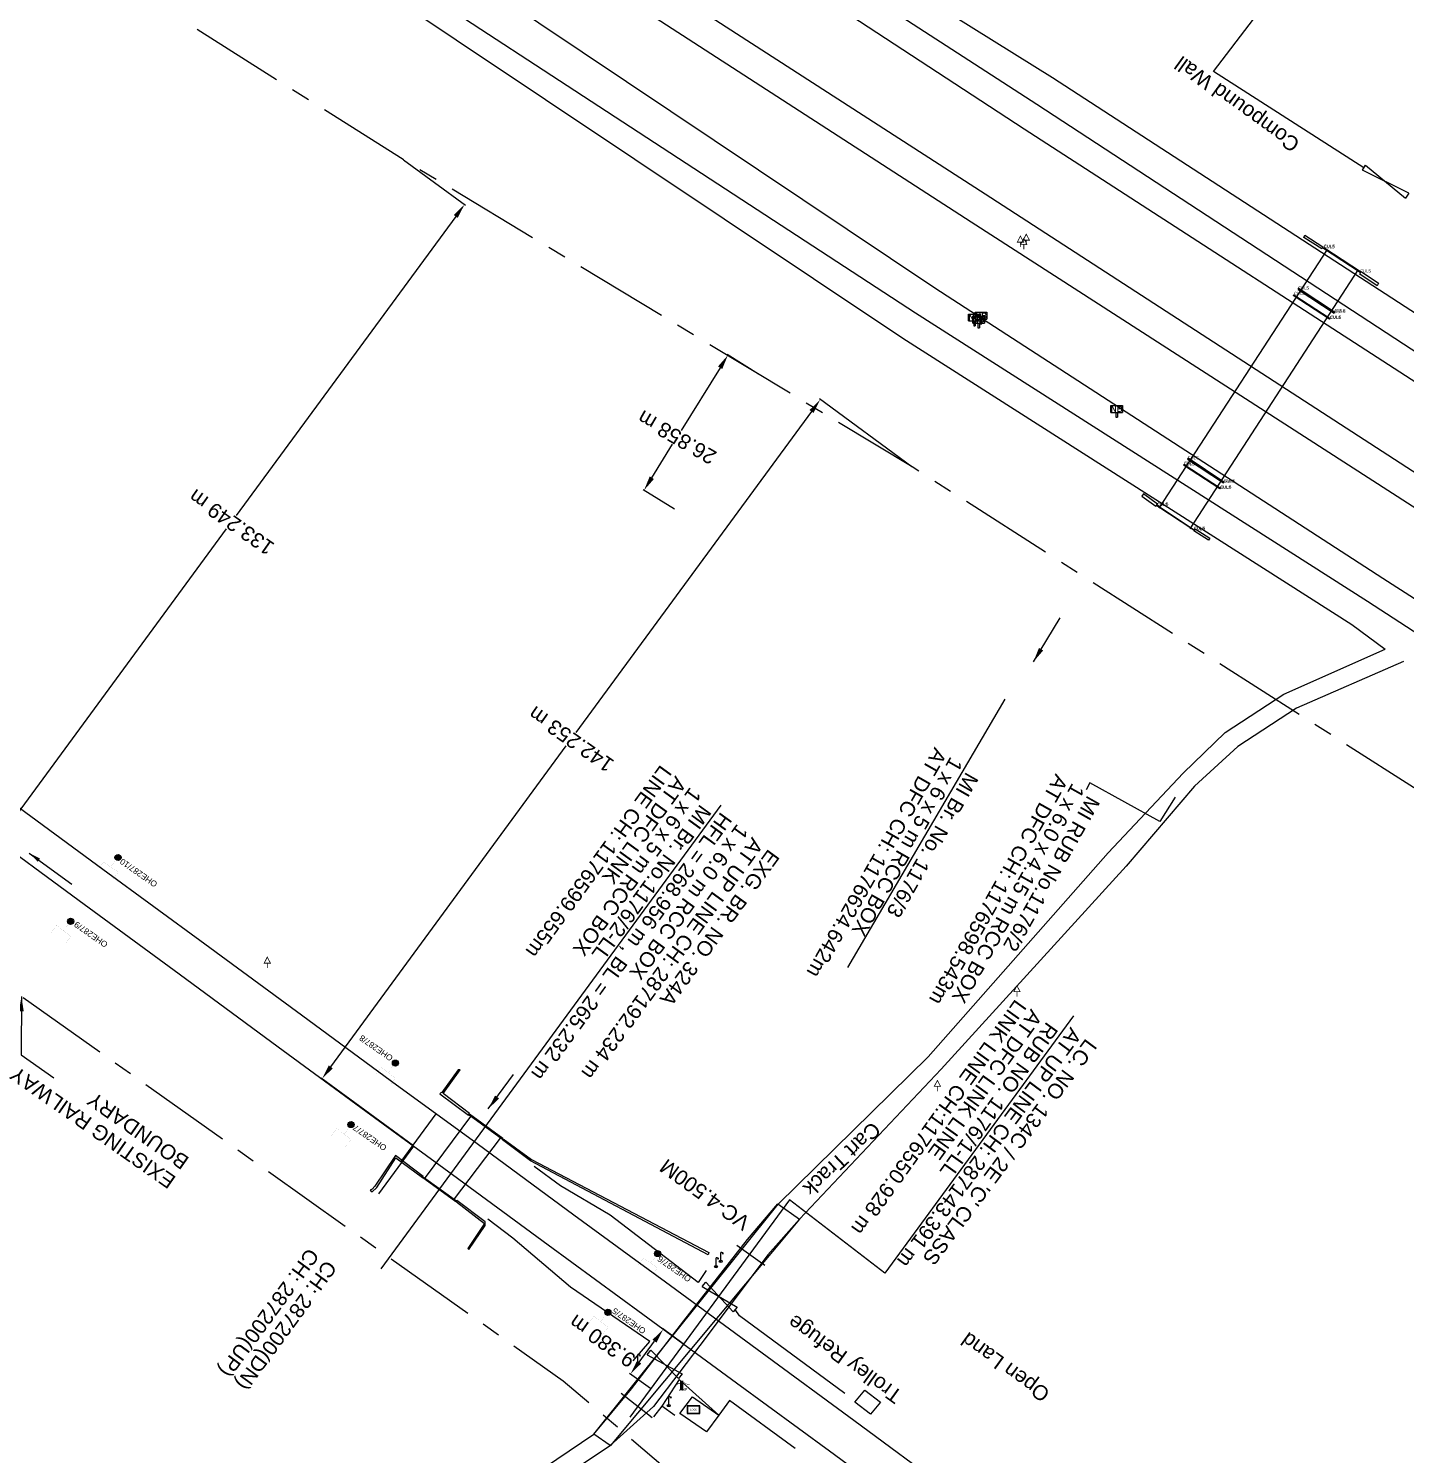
# Model space of a CAD drawing. Header units: metres. Extents: x 646303 to 662875, y 3366650 to 3378730.
# Drawn here: x 655024.1 to 655256.5, y 3372108.6 to 3372349.4 of the extents above; entities that cross this region are included whole.
import ezdxf
from ezdxf.enums import TextEntityAlignment as Align

# ---------------------------------------------------------------- set-up
doc = ezdxf.new("R2010")
doc.units = ezdxf.units.M
doc.header["$MEASUREMENT"] = 0
doc.header["$PDMODE"] = 3
doc.header["$PDSIZE"] = 0.5
doc.linetypes.add('CENTER', pattern=[50.8, 31.75, -6.35, 6.35, -6.35])
for name, color, linetype in [('ARCH', 7, 'Continuous'), ('BRIDGE_PARAPET', 7, 'Continuous'), ('CART_TRACK', 34, 'Continuous'), ('COMPOUND_WALL', 251, 'Continuous'), ('CULVERT_PARAPET', 7, 'Continuous'), ('DFCC Boundary', 6, 'CENTER'), ('Gate', 251, 'Continuous'), ('GOVT_BUILDING', 251, 'Continuous'), ('GRILL', 251, 'Continuous'), ('LAMP_POST', 7, 'Continuous'), ('LINK LINE', 190, 'Continuous'), ('LOCK', 251, 'Continuous'), ('NAME_BOARD', 251, 'Continuous'), ('PAVERS', 7, 'Continuous'), ('RETAINING_WALL', 7, 'Continuous'), ('SFL_SOFFIT_LVL', 251, 'Continuous'), ('Side Details', 251, 'Continuous'), ('SIGN_BOARD', 251, 'Continuous'), ('SUB_ROAD_EDGE', 34, 'Continuous'), ('TOPO_GATE', 251, 'Continuous'), ('TOPO_HAND_PUMP', 8, 'Continuous'), ('TROLLEY_STAND', 7, 'Continuous')]:
    doc.layers.add(name, color=color, linetype=linetype)
for name, color, linetype, lineweight in [('BOUNDARY DIMENTION', 10, 'Continuous', 0), ('BRIDGE DETAILS PLAN', 7, 'Continuous', 0), ('CANAL BOTTOM', 5, 'Continuous', 0), ('Existing Chainage', 7, 'Continuous', 0), ('Existing IR Track', 143, 'Continuous', 0), ('Existing Railway Boundary', 7, 'CENTER', 0), ('flow direction', 7, 'Continuous', 0), ('LC DETAILS IN PLAN', 7, 'Continuous', 0), ('OHE MAST', 8, 'Continuous', 0), ('OHE MAST TEXT', 8, 'Continuous', 0)]:
    doc.layers.add(name, color=color, linetype=linetype, lineweight=lineweight)
doc.styles.add('CUT-FILL', font='cut-fill.shx', dxfattribs={"height": 2})
doc.styles.add('NB', font='swissbo.ttf', dxfattribs={"height": 1.5})
doc.styles.get("Standard").update_dxf_attribs({"font": 'arial.ttf'})
doc.styles.add('Style-Arial', font='arial.ttf')
doc.dimstyles.new('DIM', dxfattribs={"dimtxt": 2.5, "dimasz": 2.5, "dimexe": 0.18, "dimexo": 0.0625, "dimgap": 0.09, "dimtad": 0, "dimtih": 1, "dimtoh": 1, "dimdec": 3, "dimzin": 0, "dimdsep": 46, "dimtxsty": 'Standard', "dimcen": 0.09, "dimadec": 0, "dimazin": 0, "dimtfac": 1, "dimtdec": 3, "dimtofl": 0, "dimtmove": 0, "dimatfit": 3, "dimfxl": 1, "dimtolj": 1, "dimtzin": 0, "dimarcsym": 0})
doc.dimstyles.new('ISO-25', dxfattribs={"dimtxt": 2.5, "dimasz": 2.5, "dimexe": 1.25, "dimexo": 0.625, "dimtad": 1, "dimtxsty": 'Standard', "dimcen": 2.5, "dimadec": 0, "dimazin": 0, "dimtfac": 1, "dimtmove": 0, "dimatfit": 3, "dimfxl": 1, "dimarcsym": 0})

# ---------------------------------------------------------------- blocks, each defined once
blk = doc.blocks.new('GT')
at = {"layer": 'Gate'}
for p, q in [((-0.5, -0.5), (-0.5, 0.5)), ((-0.5, 0.5), (0.5, -0.5)), ((0.5, 0.5), (0.5, -0.5))]:
    blk.add_line(p, q, dxfattribs=at)
blk.add_lwpolyline([(0.5, 0.5), (-0.5, -0.5)], dxfattribs=at)
blk = doc.blocks.new('HP')
at = {"color": 8}
for points, const_width in [([(-0.75, 1.03), (-0.75, 1.29), (0, 1.29)], 0.108), ([(0, 0.17), (0, 1.76)], 0.541), ([(-0.04, 1.67), (1.03, 1.06), (1.42, 1.03)], 0.0676)]:
    blk.add_lwpolyline(points, dxfattribs=dict(at, const_width=const_width))
at = {"color": 8, "const_width": 0.0676}
blk.add_lwpolyline([(0, 0.17), (-0.41, 0.17), (-0.41, 0), (0.41, 0), (0.41, 0.17)], close=True, dxfattribs=at)
blk = doc.blocks.new('LOCK')
for p, q in [((-0.98, 0.67, 213), (-0.98, -0.6, 213)), ((1.14, 0.67, 213), (-0.98, 0.67, 213)), ((-0.93, 0.62, 213), (-0.93, -0.55, 213)), ((1.09, 0.62, 213), (-0.93, 0.62, 213)), ((1.09, -0.55, 213), (1.09, 0.62, 213)), ((1.14, -0.6, 213), (1.14, 0.67, 213)), ((-0.98, -0.6, 213), (1.14, -0.6, 213)), ((-0.93, -0.55, 213), (1.09, -0.55, 213))]:
    blk.add_line(p, q)
at = {"style": 'CUT-FILL'}
blk.add_text('LOCK', height=0.3, dxfattribs=at).set_placement((-0.49, -0.1, 213))
blk = doc.blocks.new('LP')
for points in [[(0, 0), (0, 1.5)], [(0.25, 1.35), (0.44, 1.35)]]:
    blk.add_lwpolyline(points)
for centre, radius, start, end in [((0.07, 0.99), 0.519, 57.6425, 97.3165), ((0.34, 1.33), 0.094, 11.7012, 168.0476)]:
    blk.add_arc(centre, radius, start, end)
at = {"extrusion": (0, 0, -1)}
blk.add_ellipse((0, 0.01), major_axis=(0.308, 0), ratio=0.400495, dxfattribs=at)
blk.add_ellipse((0.35, 1.36), major_axis=(0.0017, 0.0438), ratio=0.461056, start_param=1.74022, end_param=4.575836)
blk = doc.blocks.new('NB')
for p, q in [((-0.98, 0.82), (-0.98, 1.98)), ((-0.98, 1.98), (0.98, 1.98)), ((-0.98, 0.82), (0.98, 0.82)), ((-0.13, 0.82), (-0.13, 0)), ((-0.13, 0), (0.13, 0)), ((0.13, 0.82), (0.13, 0)), ((0.98, 1.98), (0.98, 0.82))]:
    blk.add_line(p, q)
at = {"style": 'NB', "width": 1.025371}
blk.add_text('NB', height=0.988, dxfattribs=at).set_placement((0, 1.4), align=Align.MIDDLE)
blk = doc.blocks.new('TSB')
at = {"const_width": 0.132}
blk.add_lwpolyline([(-0.51, 0.84), (0.54, 0.84), (0, 1.85)], close=True, dxfattribs=at)
at = {"const_width": 0.142}
blk.add_lwpolyline([(0, 0.84), (0, 0)], dxfattribs=at)
blk = doc.blocks.new('OHE MAST')
h = blk.add_hatch(color=256)
edge = h.paths.add_edge_path()
edge.add_arc((0, 0), 0.514, 0, 360)
at = {"const_width": 0.01, "flags": 128}
for points in [[(1.5, 3.5), (1.5, 2), (-1.5, 2), (-1.5, 3.5)], [(0, 2), (0, 0)]]:
    blk.add_lwpolyline(points, dxfattribs=at)
blk.add_circle((0, 0), 0.514)
blk = doc.blocks.new('*D1461')
at = {"layer": 'BOUNDARY DIMENTION', "color": 0, "lineweight": -2, "transparency": 16777216}
for p, q in [((662244.85, 3367095.44), (662244.16, 3367095.87)), ((662242.98, 3367093.66), (662239.54, 3367088.19)), ((662233.82, 3367079.1), (662238.08, 3367085.88)), ((662233.03, 3367076.64), (662232.33, 3367077.07))]:
    blk.add_line(p, q, dxfattribs=at)
at = {"layer": 'BOUNDARY DIMENTION', "color": 0, "transparency": 16777216}
for points in [[(662242.62, 3367093.88), (662243.33, 3367093.44), (662244.31, 3367095.78)], [(662233.46, 3367079.32), (662234.17, 3367078.87), (662232.49, 3367076.98)]]:
    blk.add_solid(points, dxfattribs=at)
at = {"layer": 'Defpoints', "color": 0, "linetype": 'Continuous', "ltscale": 0.5, "transparency": 16777216}
for p in [(647418.1, 3377902.15), (647420.31, 3377900.52), (647398.68, 3377871.33)]:
    blk.add_point(p, dxfattribs=at)
at = {"layer": 'Defpoints', "color": 0, "transparency": 16777216}
for p in [(662244.31, 3367095.78), (662244.9, 3367095.41), (662233.08, 3367076.61)]:
    blk.add_point(p, dxfattribs=at)
at = {"layer": 'DFCC Boundary', "color": 0, "linetype": 'Continuous', "lineweight": -2, "ltscale": 0.5, "transparency": 16777216}
for p, q in [((647416.61, 3377900.14), (647413.17, 3377895.5)), ((647420.26, 3377900.55), (647417.96, 3377902.26)), ((647397.96, 3377874.97), (647411.54, 3377893.3)), ((647398.63, 3377871.36), (647396.32, 3377873.07))]:
    blk.add_line(p, q, dxfattribs=at)
at = {"layer": 'DFCC Boundary', "color": 0, "linetype": 'Continuous', "ltscale": 0.5, "transparency": 16777216}
for points in [[(647416.28, 3377900.39), (647416.95, 3377899.9), (647418.1, 3377902.15)], [(647397.62, 3377875.22), (647398.29, 3377874.72), (647396.47, 3377872.96)]]:
    blk.add_solid(points, dxfattribs=at)
at = {"layer": 'BOUNDARY DIMENTION', "color": 0, "transparency": 16777216, "insert": (662238.81, 3367087.03), "char_height": 2.5, "attachment_point": 5, "rotation": 145}
blk.add_mtext('\\A1;22.208 m', dxfattribs=at)
at = {"layer": 'DFCC Boundary', "color": 0, "linetype": 'Continuous', "ltscale": 0.5, "transparency": 16777216, "insert": (647412.36, 3377894.4), "char_height": 2.5, "attachment_point": 5, "rotation": 145}
blk.add_mtext('\\A1;36.332 m', dxfattribs=at)
blk = doc.blocks.new('*D1462')
at = {"layer": 'BOUNDARY DIMENTION', "color": 0, "lineweight": -2, "transparency": 16777216}
for p, q in [((662551.8, 3366887.49), (662550.44, 3366888.48)), ((662549.11, 3366886.35), (662541.43, 3366875.79)), ((662534.84, 3366866.73), (662539.82, 3366873.58)), ((662534.58, 3366863.83), (662533.22, 3366864.82))]:
    blk.add_line(p, q, dxfattribs=at)
at = {"layer": 'BOUNDARY DIMENTION', "color": 0, "transparency": 16777216}
for points in [[(662548.78, 3366886.6), (662549.45, 3366886.11), (662550.58, 3366888.38)], [(662534.5, 3366866.98), (662535.18, 3366866.49), (662533.37, 3366864.71)]]:
    blk.add_solid(points, dxfattribs=at)
at = {"layer": 'Defpoints', "color": 0, "linetype": 'Continuous', "ltscale": 0.5, "transparency": 16777216}
for p in [(647247.45, 3378028.49), (647249.19, 3378027.21), (647225.93, 3377999.21)]:
    blk.add_point(p, dxfattribs=at)
at = {"layer": 'Defpoints', "color": 0, "transparency": 16777216}
for p in [(662551.85, 3366887.45), (662533.37, 3366864.71), (662534.63, 3366863.79)]:
    blk.add_point(p, dxfattribs=at)
at = {"layer": 'DFCC Boundary', "color": 0, "linetype": 'Continuous', "lineweight": -2, "ltscale": 0.5, "transparency": 16777216}
for p, q in [((647247.5, 3378028.45), (647249.34, 3378027.1)), ((647247.71, 3378025.19), (647242.02, 3378017.45)), ((647229.16, 3377999.94), (647240.4, 3378015.24)), ((647225.98, 3377999.17), (647227.82, 3377997.82))]:
    blk.add_line(p, q, dxfattribs=at)
at = {"layer": 'DFCC Boundary', "color": 0, "linetype": 'Continuous', "ltscale": 0.5, "transparency": 16777216}
for points in [[(647247.37, 3378025.44), (647248.05, 3378024.94), (647249.19, 3378027.21)], [(647228.82, 3378000.19), (647229.49, 3377999.7), (647227.68, 3377997.93)]]:
    blk.add_solid(points, dxfattribs=at)
at = {"layer": 'BOUNDARY DIMENTION', "color": 0, "transparency": 16777216, "insert": (662540.62, 3366874.68), "char_height": 2.5, "attachment_point": 5, "rotation": 145}
blk.add_mtext('\\A1;29.264 m', dxfattribs=at)
at = {"layer": 'DFCC Boundary', "color": 0, "linetype": 'Continuous', "ltscale": 0.5, "transparency": 16777216, "insert": (647241.21, 3378016.35), "char_height": 2.5, "attachment_point": 5, "rotation": 145}
blk.add_mtext('\\A1;36.332 m', dxfattribs=at)
blk = doc.blocks.new('*D1463')
at = {"layer": 'BOUNDARY DIMENTION', "color": 0, "lineweight": -2, "transparency": 16777216}
for p, q in [((662172.51, 3367140.93), (662173.68, 3367140.19)), ((662172.2, 3367138.17), (662169.01, 3367133.1)), ((662164.89, 3367126.55), (662167.55, 3367130.78)), ((662162.55, 3367125.07), (662163.71, 3367124.34))]:
    blk.add_line(p, q, dxfattribs=at)
at = {"layer": 'BOUNDARY DIMENTION', "color": 0, "transparency": 16777216}
for points in [[(662171.85, 3367138.39), (662172.55, 3367137.95), (662173.53, 3367140.29)], [(662164.54, 3367126.77), (662165.24, 3367126.33), (662163.56, 3367124.44)]]:
    blk.add_solid(points, dxfattribs=at)
at = {"layer": 'Defpoints', "color": 0, "linetype": 'Continuous', "ltscale": 0.5, "transparency": 16777216}
for p in [(647211.24, 3378055.28), (647211.52, 3378055.08), (647189.88, 3378025.9)]:
    blk.add_point(p, dxfattribs=at)
at = {"layer": 'Defpoints', "color": 0, "transparency": 16777216}
for p in [(662172.46, 3367140.96), (662173.53, 3367140.29), (662162.49, 3367125.11)]:
    blk.add_point(p, dxfattribs=at)
at = {"layer": 'DFCC Boundary', "color": 0, "linetype": 'Continuous', "lineweight": -2, "ltscale": 0.5, "transparency": 16777216}
for p, q in [((647211.47, 3378055.12), (647211.1, 3378055.39)), ((647209.75, 3378053.28), (647208.18, 3378051.16)), ((647191.09, 3378028.11), (647206.55, 3378048.96)), ((647189.83, 3378025.93), (647189.46, 3378026.21))]:
    blk.add_line(p, q, dxfattribs=at)
at = {"layer": 'DFCC Boundary', "color": 0, "linetype": 'Continuous', "ltscale": 0.5, "transparency": 16777216}
for points in [[(647209.42, 3378053.52), (647210.09, 3378053.03), (647211.24, 3378055.28)], [(647190.76, 3378028.36), (647191.43, 3378027.86), (647189.6, 3378026.1)]]:
    blk.add_solid(points, dxfattribs=at)
at = {"layer": 'BOUNDARY DIMENTION', "color": 0, "transparency": 16777216, "insert": (662168.28, 3367131.94), "char_height": 2.5, "attachment_point": 5, "rotation": 145}
blk.add_mtext('\\A1;18.726 m', dxfattribs=at)
at = {"layer": 'DFCC Boundary', "color": 0, "linetype": 'Continuous', "ltscale": 0.5, "transparency": 16777216, "insert": (647207.37, 3378050.06), "char_height": 2.5, "attachment_point": 5, "rotation": 145}
blk.add_mtext('\\A1;36.332 m', dxfattribs=at)
blk = doc.blocks.new('*D1556')
at = {"layer": 'BOUNDARY DIMENTION', "color": 0, "lineweight": -2, "transparency": 16777216}
for p, q in [((655147.31, 3372291.05), (655142.02, 3372294.33)), ((655140.85, 3372292.11), (655134.28, 3372281.52)), ((655129.33, 3372273.54), (655132.84, 3372279.2)), ((655133.15, 3372268.23), (655127.86, 3372271.51))]:
    blk.add_line(p, q, dxfattribs=at)
at = {"layer": 'BOUNDARY DIMENTION', "color": 0, "transparency": 16777216}
for points in [[(655140.5, 3372292.33), (655141.21, 3372291.89), (655142.17, 3372294.24)], [(655128.97, 3372273.76), (655129.68, 3372273.32), (655128.01, 3372271.42)]]:
    blk.add_solid(points, dxfattribs=at)
at = {"layer": 'Defpoints', "color": 0, "transparency": 16777216}
for p in [(655142.17, 3372294.24), (655147.36, 3372291.02), (655133.2, 3372268.2)]:
    blk.add_point(p, dxfattribs=at)
at = {"layer": 'BOUNDARY DIMENTION', "color": 0, "transparency": 16777216, "insert": (655133.56, 3372280.36), "char_height": 2.5, "attachment_point": 5, "rotation": 150}
blk.add_mtext('\\A1;26.858 m', dxfattribs=at)
blk = doc.blocks.new('*D1792')
at = {"layer": 'Defpoints', "color": 0, "linetype": 'Continuous', "ltscale": 0.5, "transparency": 16777216}
for p in [(655173.27, 3372275.36), (655073.65, 3372172.01), (655089.15, 3372160.64)]:
    blk.add_point(p, dxfattribs=at)
at = {"layer": 'DFCC Boundary', "color": 0, "linetype": 'Continuous', "lineweight": -2, "ltscale": 0.5, "transparency": 16777216}
for p, q in [((655173.22, 3372275.4), (655157.61, 3372286.84)), ((655156.28, 3372284.72), (655116.51, 3372230.48)), ((655075.12, 3372174.03), (655114.89, 3372228.27)), ((655089.1, 3372160.68), (655073.5, 3372172.12))]:
    blk.add_line(p, q, dxfattribs=at)
at = {"layer": 'DFCC Boundary', "color": 0, "linetype": 'Continuous', "ltscale": 0.5, "transparency": 16777216}
for points in [[(655155.95, 3372284.96), (655156.62, 3372284.47), (655157.76, 3372286.73)], [(655074.79, 3372174.28), (655075.46, 3372173.78), (655073.65, 3372172.01)]]:
    blk.add_solid(points, dxfattribs=at)
at = {"layer": 'DFCC Boundary', "color": 0, "linetype": 'Continuous', "ltscale": 0.5, "transparency": 16777216, "insert": (655115.7, 3372229.37), "char_height": 2.5, "attachment_point": 5, "rotation": 145}
blk.add_mtext('\\A1;142.253 m', dxfattribs=at)
blk = doc.blocks.new('*D1793')
at = {"layer": 'Defpoints', "color": 0, "linetype": 'Continuous', "ltscale": 0.5, "transparency": 16777216}
for p in [(655087.35, 3372327.28), (655008.55, 3372219.83), (655018.91, 3372212.23)]:
    blk.add_point(p, dxfattribs=at)
at = {"layer": 'DFCC Boundary', "color": 0, "linetype": 'Continuous', "lineweight": -2, "ltscale": 0.5, "transparency": 16777216}
for p, q in [((655087.4, 3372327.24), (655097.85, 3372319.58)), ((655096.23, 3372317.67), (655059.17, 3372267.13)), ((655020.39, 3372214.24), (655057.55, 3372264.93)), ((655008.6, 3372219.79), (655019.05, 3372212.12))]:
    blk.add_line(p, q, dxfattribs=at)
at = {"layer": 'DFCC Boundary', "color": 0, "linetype": 'Continuous', "ltscale": 0.5, "transparency": 16777216}
for points in [[(655095.89, 3372317.91), (655096.56, 3372317.42), (655097.71, 3372319.68)], [(655020.05, 3372214.49), (655020.72, 3372214), (655018.91, 3372212.23)]]:
    blk.add_solid(points, dxfattribs=at)
at = {"layer": 'DFCC Boundary', "color": 0, "linetype": 'Continuous', "ltscale": 0.5, "transparency": 16777216, "insert": (655058.36, 3372266.03), "char_height": 2.5, "attachment_point": 5, "rotation": 145}
blk.add_mtext('\\A1;133.249 m', dxfattribs=at)
blk = doc.blocks.new('*D1765')
at = {"layer": 'Defpoints', "color": 0, "linetype": 'Continuous', "transparency": 16777216}
for p in [(655131.26, 3372129.72), (655134.69, 3372127.21), (655129.14, 3372119.65)]:
    blk.add_point(p, dxfattribs=at)
at = {"layer": 'LINK LINE', "color": 0, "linetype": 'Continuous', "lineweight": -2, "transparency": 16777216}
for p, q in [((655134.64, 3372127.25), (655131.12, 3372129.83)), ((655127.2, 3372124.17), (655129.79, 3372127.71)), ((655129.09, 3372119.69), (655125.57, 3372122.27))]:
    blk.add_line(p, q, dxfattribs=at)
at = {"layer": 'LINK LINE', "color": 0, "linetype": 'Continuous', "transparency": 16777216}
for points in [[(655129.45, 3372127.95), (655130.12, 3372127.46), (655131.26, 3372129.72)], [(655126.86, 3372124.42), (655127.53, 3372123.93), (655125.72, 3372122.16)]]:
    blk.add_solid(points, dxfattribs=at)
at = {"layer": 'LINK LINE', "color": 0, "linetype": 'Continuous', "lineweight": 30, "transparency": 16777216, "insert": (655120.98, 3372127.73), "char_height": 2.5, "attachment_point": 5, "rotation": 145}
blk.add_mtext('\\A1;9.380 m', dxfattribs=at)

msp = doc.modelspace()

# ---------------------------------------------------------------- linework, layer by layer
msp.add_line((655203.2594, 3372221.9955), (655202.6324, 3372220.7954))
for points in [[(655188.9113, 3372236.1457), (655162.3862, 3372190.8063)], [(655217.6944, 3372219.5833), (655215.1082, 3372215.4933), (655203.2594, 3372221.9955)]]:
    msp.add_lwpolyline(points)
at = {"layer": 'ARCH', "linetype": 'Continuous'}
for points in [[(655143.678, 3372143.911, 271.028), (655148.388, 3372140.519, 271.232)], [(655124.128, 3372118.929, 271.903), (655129.36, 3372114.838, 271.036)]]:
    msp.add_polyline3d(points, dxfattribs=at)
at = {"layer": 'BRIDGE DETAILS PLAN', "color": 7, "linetype": 'Continuous', "lineweight": 0, "flags": 128}
msp.add_lwpolyline([(655140.9935, 3372218.2168), (655083.5977, 3372139.928)], dxfattribs=at)
at = {"layer": 'BRIDGE_PARAPET', "linetype": 'Continuous'}
msp.add_polyline3d([(655096.228, 3372151.252, 271.481), (655090.658, 3372155.271, 271.493), (655090.803, 3372155.424, 271.5), (655096.373, 3372151.405, 271.5)], close=True, dxfattribs=at)
at = {"layer": 'CART_TRACK', "linetype": 'Continuous'}
for points in [[(655119.561, 3372112.006, 270.741), (655150.637, 3372150.864, 270.771), (655175.977, 3372175.744, 268.45), (655206.38, 3372210.203, 267.768), (655219.003, 3372223.613, 267.252), (655226.119, 3372230.522, 267.291), (655235.993, 3372236.976, 267.301), (655253.147, 3372244.577, 269.52)], [(655256.238, 3372242.487, 269.414), (655238.143, 3372234.615, 267.359), (655228.269, 3372228.161, 267.349), (655220.946, 3372221.454, 267.222), (655209.398, 3372207.945, 267.823), (655178.174, 3372173.627, 268.586), (655154.229, 3372148.284, 270.707), (655122.355, 3372110.085, 270.745)], [(654943.074, 3372057.747, 267.31), (654996.357, 3372070.007, 267.492), (655037.446, 3372080.273, 267.436), (655068.449, 3372090.248, 267.777), (655082.577, 3372095.699, 268.129), (655095.192, 3372099.316, 269.015), (655102.935, 3372101.987, 269.451), (655111.194, 3372106.395, 269.885), (655119.561, 3372112.006, 270.741)], [(655122.355, 3372110.085, 270.745), (655116.903, 3372106.42, 269.812), (655117.2368, 3372106.504, 269.7866)]]:
    msp.add_polyline3d(points, dxfattribs=at)
at = {"layer": 'COMPOUND_WALL', "linetype": 'Continuous'}
for points in [[(655224.15, 3372342.151, 266.624), (655305.713, 3372448.993, 267.463)], [(655249.54, 3372325.885, 267.729), (655224.15, 3372342.151, 266.624)]]:
    msp.add_polyline3d(points, dxfattribs=at)
at = {"layer": 'CULVERT_PARAPET', "linetype": 'Continuous'}
for points in [[(655248.877, 3372308.218, 270.186), (655242.726, 3372312.275, 270.168), (655242.782, 3372312.426, 270.168), (655248.933, 3372308.369, 270.168)], [(655238.416, 3372305.342, 270.38), (655244.541, 3372301.334, 270.408), (655244.571, 3372301.525, 270.404), (655238.446, 3372305.533, 270.404)], [(655237.72, 3372304.435, 270.452), (655243.855, 3372300.441, 270.446), (655243.747, 3372300.334, 270.441), (655237.612, 3372304.328, 270.441)], [(655219.776, 3372276.661, 270.58), (655225.817, 3372272.656, 270.595), (655225.907, 3372272.813, 270.598), (655219.866, 3372276.818, 270.598)], [(655219.181, 3372275.778, 270.555), (655225.305, 3372271.761, 270.527), (655225.229, 3372271.634, 270.537), (655219.105, 3372275.651, 270.537)], [(655220.801, 3372264.661, 270.335), (655214.584, 3372268.782, 270.331), (655214.675, 3372268.865, 270.351), (655220.892, 3372264.744, 270.351)], [(655104.148, 3372161.917, 271.489), (655098.544, 3372166.04, 271.476), (655098.519, 3372165.934, 271.481), (655104.123, 3372161.811, 271.481)]]:
    msp.add_polyline3d(points, close=True, dxfattribs=at)
at = {"layer": 'DFCC Boundary', "ltscale": 0.5, "flags": 128}
msp.add_lwpolyline([(655695.597, 3371812.1897), (655640.8822, 3371912.823), (655580.0449, 3371996.7158), (655509.7792, 3372062.0857), (655426.9534, 3372113.9756), (655342.6069, 3372167.9462), (655257.8854, 3372221.2222), (655173.2688, 3372275.363), (655087.3459, 3372327.2788), (655002.8598, 3372380.6107), (654914.5097, 3372429.9473), (654741.1355, 3372529.4419), (654650.033, 3372576.4159), (654568.6995, 3372626.155), (654571.9877, 3372630.6369), (654391.4686, 3372756.327), (654377.1337, 3372736.8494), (654004.4289, 3373016.6995), (654007.7887, 3373020.6424), (653690.5739, 3373253.6486), (653690.5425, 3373253.6059), (653433.8132, 3373453.1485), (653440.7668, 3373462.5592), (653208.8394, 3373636.5534), (653216.1698, 3373646.5105), (653142.1983, 3373700.8896), (653053.6963, 3373771.1122), (652994.4341, 3373810.5255), (652929.3691, 3373859.5713), (652860.9168, 3373902.1103), (652749.6028, 3373984.4705), (652631.2396, 3374070.7175), (652636.2281, 3374078.1704), (652537.912, 3374145.7283), (652392.904, 3374241.2711), (652388.7719, 3374235.6812), (652308.569, 3374304.8076), (652315.9256, 3374314.7669), (652103.9815, 3374448.7876), (652083.1937, 3374464.1943), (652072.7494, 3374471.9329), (652052.3219, 3374487.0684), (652038.1897, 3374497.5387), (652024.0173, 3374508.0388), (652009.8347, 3374518.5254), (651995.6683, 3374529), (651981.7515, 3374539.2836), (651967.8828, 3374549.5317), (651954.6903, 3374559.2866), (651941.4997, 3374569.04), (651923.9377, 3374582.0168), (651906.3215, 3374595.0337), (651892.0868, 3374605.5547), (651877.7985, 3374616.1153), (651861.6288, 3374628.0564), (651845.5071, 3374639.9619), (651829.5757, 3374651.7544), (651824.7911, 3374655.296), (651813.6747, 3374663.5244), (651797.4592, 3374675.4968), (651792.6217, 3374679.0685), (651809.3453, 3374701.6999), (651798.0335, 3374710.0518), (651782.3495, 3374721.6444), (651766.6655, 3374733.2369), (651750.5163, 3374745.1875), (651734.3118, 3374757.179), (651717.3274, 3374769.6994), (651700.4625, 3374782.1317), (651684.6001, 3374793.8578), (651668.5938, 3374805.6902), (651652.6806, 3374817.4203), (651636.8173, 3374829.1137), (651620.9269, 3374840.8662), (651604.9647, 3374852.6718), (651588.7459, 3374864.6312), (651572.5882, 3374876.5455), (651556.6943, 3374888.2868), (651540.8409, 3374899.9983), (651524.5553, 3374912.0488), (651508.2568, 3374924.109), (651492.7938, 3374935.5157), (651477.3997, 3374946.8715), (651461.3291, 3374958.7436), (651445.2311, 3374970.6359), (651429.3555, 3374982.3615), (651413.4375, 3374994.1184), (651396.6322, 3375006.522), (651379.7761, 3375018.963), (651363.6644, 3375030.8565), (651352.7728, 3375038.8965), (651331.6522, 3375054.4784), (651315.7738, 3375066.1947), (651299.7306, 3375078.0412), (651283.6239, 3375089.9346), (651273.9044, 3375097.1057), (651264.2377, 3375104.2378), (651243.4187, 3375119.6324), (651222.5077, 3375135.095), (651201.5462, 3375150.5784), (651180.4926, 3375166.1298), (651161.7365, 3375179.9701), (651143.0969, 3375193.7244), (651126.6442, 3375205.9373), (651110.0563, 3375218.2505), (651088.7204, 3375233.9244), (651067.5473, 3375249.4788), (651049.4448, 3375262.8672), (651031.0656, 3375276.4601), (651013.3004, 3375289.5618), (650995.6557, 3375302.5748), (650975.556, 3375317.4171), (650955.4878, 3375332.2363), (650948.8014, 3375337.1771), (650951.4372, 3375340.7501), (650937.0874, 3375351.3535), (650916.0918, 3375366.8677), (650897.9224, 3375380.2929), (650879.805, 3375393.6796), (650866.8386, 3375403.2309), (650853.9116, 3375412.7532), (650835.5886, 3375426.289), (650817.2946, 3375439.8035), (650797.968, 3375454.1206), (650778.7222, 3375468.3781), (650760.7655, 3375481.6337), (650742.8011, 3375494.8949), (650723.0807, 3375509.4255), (650703.3693, 3375523.9495), (650688.6613, 3375534.8372), (650673.8463, 3375545.804), (650653.7938, 3375560.6295), (650633.6894, 3375575.4932), (650612.6421, 3375591.0542), (650592.0153, 3375606.3042), (650570.0328, 3375622.5591), (650548.5001, 3375638.4814), (650530.5234, 3375651.793), (650512.3606, 3375665.2423), (650494.7465, 3375678.2665), (650476.9008, 3375691.462), (650459.2976, 3375704.4721), (650441.3132, 3375717.7633), (650427.1261, 3375728.1319), (650413.8099, 3375737.864), (650402.677, 3375746.2697), (650389.8486, 3375755.6668), (650377.7322, 3375764.5425), (650360.7275, 3375777.1141), (650343.7744, 3375789.6482), (650325.0342, 3375803.5254), (650306.3109, 3375817.39), (650287.6225, 3375831.2124), (650268.717, 3375845.1957), (650250.337, 3375858.8009), (650231.8256, 3375872.5033), (650215.4559, 3375884.6355), (650199.261, 3375896.6381), (650189.9351, 3375903.5429), (650184.6476, 3375907.4517), (650170.3331, 3375918.0338), (650153.2211, 3375930.7288), (650135.9365, 3375943.5518), (650119.2313, 3375955.9159), (650102.3769, 3375968.3905), (650085.2738, 3375981.0461), (650068.2078, 3375993.6742), (650052.7787, 3376005.1011), (650037.4384, 3376016.4621), (650022.1728, 3376027.766), (650006.9632, 3376039.0283), (649974.7512, 3376062.8762), (649961.4537, 3376072.7117), (649948.2091, 3376082.508), (649944.476, 3376085.2722), (649918.728, 3376050.5341), (649909.4316, 3376057.4177), (649896.4092, 3376067.0604), (649893.7832, 3376069.0128), (649891.1645, 3376070.9437), (649888.4639, 3376072.9569), (649875.744, 3376082.3694), (649867.5551, 3376088.4016), (649853.4118, 3376098.8745), (649839.2513, 3376109.3603), (649829.0749, 3376116.9005), (649827.2194, 3376118.2675), (649818.0867, 3376125.0366), (649808.8566, 3376131.8779), (649793.2502, 3376143.4201), (649777.6288, 3376154.9733), (649763.6321, 3376165.3144), (649749.5741, 3376175.7007), (649733.9228, 3376187.2754), (649718.3343, 3376198.8036), (649705.3241, 3376208.4391), (649692.3703, 3376218.0327), (649678.0208, 3376228.6769), (649663.5747, 3376239.3366), (649646.4625, 3376252.0623), (649634.6272, 3376260.744), (649624.9192, 3376267.9946), (649615.0208, 3376275.3876), (649599.9831, 3376286.4834), (649588.9857, 3376294.598), (649590.032, 3376296.0132), (649586.1685, 3376298.8639), (649569.3593, 3376311.3207), (649552.641, 3376323.7102), (649537.2353, 3376335.0739), (649521.9792, 3376346.327), (649506.2408, 3376358.0035), (649490.3575, 3376369.7875), (649475.7578, 3376380.5673), (649461.1933, 3376391.3211), (649445.4753, 3376402.9572), (649429.8494, 3376414.5253), (649414.4906, 3376425.9209), (649378.3483, 3376452.6365), (649368.4603, 3376459.9984), (649352.6509, 3376471.6682), (649336.6992, 3376483.4434), (649322.3941, 3376494.1037), (649307.6557, 3376505.0862), (649290.8736, 3376517.4208), (649273.972, 3376529.8435), (649258.1992, 3376541.4854), (649242.2966, 3376553.2232), (649226.5432, 3376564.8634), (649210.8826, 3376576.435), (649195.2207, 3376588.0769), (649179.5326, 3376599.7383), (649164.9134, 3376610.5118), (649150.5177, 3376621.1205), (649135.415, 3376632.3287), (649120.2337, 3376643.5954), (649107.8929, 3376652.6743), (649095.5927, 3376661.7234), (649079.5687, 3376673.5769), (649063.4846, 3376685.4748), (649046.5651, 3376697.9756), (649029.6506, 3376710.4727), (649013.3465, 3376722.5351), (648996.9805, 3376734.6431), (648980.3936, 3376746.8979), (648963.6626, 3376759.259), (648946.7453, 3376771.7643), (648929.6945, 3376784.3682), (648913.5118, 3376796.3614), (648897.2206, 3376808.435), (648876.2496, 3376823.9678), (648855.1325, 3376839.6089), (648839.3985, 3376851.2044), (648823.6596, 3376862.8037), (648806.187, 3376875.7235), (648788.7814, 3376888.5937), (648772.4766, 3376900.6763), (648756.1277, 3376912.7915), (648748.6058, 3376918.3049), (648733.321, 3376929.6306), (648718.1841, 3376940.8501), (648694.1574, 3376958.9078), (648686.9154, 3376964.1595), (648685.9321, 3376964.8321), (648667.95, 3376978.2197), (648649.3198, 3376992.1471), (648633.5557, 3377003.8368), (648617.684, 3377015.6038), (648613.3865, 3377018.7718), (648613.1308, 3377018.4261), (648605.39, 3377024.1325), (648593.439, 3377032.9404), (648576.5994, 3377045.3816), (648559.8787, 3377057.7351), (648542.9247, 3377070.3132), (648525.9483, 3377082.908), (648511.3109, 3377093.7409), (648496.5572, 3377104.6599), (648477.562, 3377118.7172), (648458.5464, 3377132.7896), (648451.3349, 3377138.2101), (648435.5918, 3377149.862), (648422.1096, 3377159.9046), (648408.3664, 3377170.0637), (648394.6863, 3377180.1761), (648381.6588, 3377189.818), (648368.6059, 3377199.4787), (648354.1188, 3377210.196), (648339.6473, 3377220.9017), (648325.8166, 3377231.1386), (648311.9735, 3377241.3853), (648297.2469, 3377252.2824), (648283.6168, 3377262.3688), (648282.6002, 3377260.9951), (648281.5015, 3377261.8082), (648268.446, 3377271.4578), (648255.3849, 3377281.1115), (648243.3023, 3377290.0413), (648231.5826, 3377298.7116), (648230.1246, 3377299.843), (648216.137, 3377310.1827), (648202.3989, 3377320.3379), (648187.9045, 3377331.0225), (648173.4524, 3377341.7035), (648159.964, 3377351.7009), (648146.3755, 3377361.7726), (648132.3698, 3377372.1252), (648118.3132, 3377382.5155), (648104.5683, 3377392.6752), (648090.8453, 3377402.8186), (648079.0331, 3377411.5788), (648067.1746, 3377420.3734), (648052.1864, 3377431.461), (648037.1291, 3377442.5999), (648023.4384, 3377452.7367), (648009.6421, 3377462.9518), (647998.5681, 3377471.1475), (647977.6651, 3377486.6371), (647970.8013, 3377491.7424), (647954.3046, 3377504.0127), (647940.5645, 3377514.1537), (647927.1436, 3377524.0583), (647912.5029, 3377534.9198), (647897.7662, 3377545.8524), (647883.3488, 3377556.5286), (647868.9785, 3377567.1699), (647855.3948, 3377577.2425), (647841.7032, 3377587.3948), (647828.8284, 3377596.8277), (647815.9828, 3377606.2395), (647798.869, 3377618.9232), (647787.996, 3377626.9816), (647769.1212, 3377640.9619), (647756.6675, 3377650.183), (647742.624, 3377660.5991), (647728.5049, 3377671.0713), (647713.635, 3377682.0926), (647698.699, 3377693.1628), (647681.9918, 3377705.517), (647665.4025, 3377717.7839), (647652.0515, 3377727.6811), (647638.8028, 3377737.5025), (647625.2604, 3377747.546), (647611.724, 3377757.585), (647601.846, 3377764.9047), (647586.5632, 3377776.2354), (647574.9107, 3377784.8659), (647552.1318, 3377801.7377), (647544.5766, 3377807.3492), (647531.2096, 3377817.2774), (647518.7824, 3377826.4783), (647506.3678, 3377835.6698), (647493.0662, 3377845.5438), (647479.7149, 3377855.4547), (647466.3541, 3377865.3556), (647452.9886, 3377875.26), (647440.1702, 3377884.755), (647427.3392, 3377894.2595), (647421.9004, 3377898.2902), (647422.4016, 3377898.9655), (647413.1507, 3377905.8213), (647398.5546, 3377916.6386), (647385.2867, 3377926.4568), (647372.1159, 3377936.2032), (647357.4127, 3377947.1112), (647351.2811, 3377951.6601), (647330.0092, 3377967.4105), (647317.4471, 3377976.6964), (647304.414, 3377986.3606), (647291.335, 3377996.0589), (647278.7541, 3378005.3917), (647266.0777, 3378014.7954), (647252.9457, 3378024.4462), (647239.9839, 3378033.9719), (647225.7512, 3378044.5255), (647211.5179, 3378055.0796), (647196.511, 3378066.208), (647181.4966, 3378077.3419), (647167.7872, 3378087.5064), (647154.0498, 3378097.6917), (647140.7668, 3378107.5414), (647127.4862, 3378117.3893), (647113.2521, 3378127.9375), (647099.0375, 3378138.4713), (647085.0268, 3378148.8592), (647070.9977, 3378159.2608), (647056.5444, 3378169.9697), (647042.0873, 3378180.6814), (647027.5624, 3378191.4464), (647013.0728, 3378202.1851), (646999.864, 3378211.9684), (646986.6741, 3378221.7376), (646973.6148, 3378231.4185), (646960.4875, 3378241.1499), (646945.7953, 3378252.0414), (646931.0256, 3378262.9902), (646930.6274, 3378263.2852), (646951.9475, 3378292.0562)], dxfattribs=at)
at = {"layer": 'Existing Chainage', "color": 0, "linetype": 'Continuous', "lineweight": 13, "flags": 128}
for points in [[(655087.0287, 3372158.0493), (655092.9433, 3372166.1127)], [(655083.242, 3372152.578), (655089.155, 3372160.6426)]]:
    msp.add_lwpolyline(points, dxfattribs=at)
at = {"layer": 'Existing IR Track', "flags": 128}
for points in [[(655020.4332, 3372219.3339), (655036.6726, 3372207.4204), (655053.8511, 3372194.8031), (655070.1688, 3372182.8179), (655085.4084, 3372171.6395), (655099.824, 3372161.0656), (655116.1762, 3372149.0595), (655131.6256, 3372137.7163), (655147.937, 3372125.7284), (655163.4382, 3372114.3359), (655179.6014, 3372102.4372)], [(655016.1039, 3372214.2844), (655032.6442, 3372202.1544), (655049.5138, 3372189.7456), (655066.2743, 3372177.417), (655081.0649, 3372166.5736), (655095.6854, 3372155.8549), (655111.8327, 3372143.9933), (655127.7949, 3372132.2678), (655143.605, 3372120.6726), (655159.2947, 3372109.1658), (655175.2846, 3372097.4001)]]:
    msp.add_lwpolyline(points, dxfattribs=at)
at = {"layer": 'Existing Railway Boundary', "ltscale": 0.5, "flags": 128}
msp.add_lwpolyline([(655344.0444, 3371952.6571), (655262.742, 3372005.606), (655212.013, 3372043.179), (655162.118, 3372080.216), (655114.386, 3372120.95), (654871.475, 3372293.443), (654822.608, 3372330.909), (654798.9128, 3372347.263)], dxfattribs=at)
at = {"layer": 'GOVT_BUILDING', "linetype": 'Continuous'}
msp.add_polyline3d([(655134.075, 3372115.512, 270.782), (655136.18, 3372118.325, 270.922), (655140.653, 3372115.189, 270.372), (655138.5463, 3372112.3738, 270.372)], close=True, dxfattribs=at)
at = {"layer": 'GRILL', "linetype": 'Continuous'}
for points in [[(655138.525, 3372139.633, 271.458), (655137.125, 3372137.591, 270.93), (655122.309, 3372148.978, 270.223), (655113.897, 3372153.953, 270.707), (655109.459, 3372157.186, 270.641)], [(655126.188, 3372124.395, 271.305), (655128.976, 3372127.648, 271.076), (655115.623, 3372136.816, 270.432), (655105.872, 3372145.082, 270.767), (655101.617, 3372148.329, 270.772)], [(655161.923, 3372118.869, 270.464), (655144.129, 3372131.975, 270.706), (655143.387, 3372133.041, 271.169)], [(655140.653, 3372115.189, 270.372), (655133.941, 3372121.243, 271.182), (655131.037, 3372116.741, 270.956), (655129.606, 3372114.949, 271.03)], [(655153.527, 3372109.576, 270.309), (655142.415, 3372117.691, 270.724), (655140.653, 3372115.189, 270.372)], [(655133.225, 3372115.143, 270.667), (655131.037, 3372116.741, 270.956)]]:
    msp.add_polyline3d(points, dxfattribs=at)
at = {"layer": 'LC DETAILS IN PLAN', "linetype": 'Continuous', "lineweight": 0}
for points in [[(655200.5281, 3372182.673), (655168.6539, 3372139.2122)], [(655168.6539, 3372139.2122), (655152.5519, 3372151.5745), (655125.6362, 3372114.8746)]]:
    msp.add_lwpolyline(points, dxfattribs=at)
at = {"layer": 'PAVERS', "linetype": 'Continuous'}
msp.add_polyline3d([(655119.561, 3372112.006, 270.741), (655125.922, 3372119.68, 271.255), (655134.754, 3372131.164, 271.179), (655145.476, 3372144.893, 271.132), (655150.624, 3372150.887, 270.759), (655154.229, 3372148.284, 270.707), (655148.919, 3372142.297, 271.067), (655138.522, 3372128.356, 271.14), (655129.607, 3372116.693, 271.143), (655122.318, 3372110.058, 270.746)], close=True, dxfattribs=at)
at = {"layer": 'RETAINING_WALL', "linetype": 'Continuous'}
for points in [[(655242.422, 3372312.202, 269.421), (655239.395, 3372314.128, 269.309), (655239.545, 3372314.485, 269.306), (655242.5735, 3372312.5581, 269.306)], [(655251.752, 3372305.942, 269.411), (655248.825, 3372307.916, 269.428), (655249.089, 3372308.391, 269.431), (655252.016, 3372306.417, 269.431)], [(655212.054, 3372270.432, 269.5), (655214.427, 3372268.705, 269.516), (655214.713, 3372269.079, 269.524), (655212.34, 3372270.806, 269.524)], [(655223.277, 3372262.968, 269.449), (655220.841, 3372264.557, 269.488), (655221.075, 3372264.903, 269.504), (655223.5112, 3372263.3139, 269.504)], [(655098.365, 3372165.899, 270.744), (655098.562, 3372166.172, 270.759), (655094.081, 3372169.553, 270.749), (655096.961, 3372173.54, 270.24), (655096.642, 3372173.55, 270.274), (655093.886, 3372169.729, 270.789), (655093.699, 3372169.671, 270.76), (655093.556, 3372169.479, 270.744)], [(655109.028, 3372158.371, 270.775), (655138.95, 3372142.709, 269.752), (655138.819, 3372142.279, 270.028), (655108.819, 3372158.168, 270.753), (655104.129, 3372161.724, 270.741), (655104.205, 3372161.9, 270.795)], [(655098.271, 3372143.375, 269.059), (655098.46, 3372143.213, 269.07), (655101.212, 3372147.224, 270.033), (655101.203, 3372147.865, 270.8), (655096.413, 3372151.442, 270.784), (655096.344, 3372151.223, 270.784), (655101.103, 3372147.594, 270.8), (655100.966, 3372147.429, 270.015)]]:
    msp.add_polyline3d(points, close=True, dxfattribs=at)
msp.add_polyline3d([(655090.592, 3372155.369, 270.806), (655090.743, 3372155.515, 270.806), (655086.055, 3372159.065, 270.811), (655082.566, 3372153.888, 268.741), (655082.127, 3372153.391, 269.13), (655081.791, 3372153.183, 269.121), (655082.125, 3372152.933, 269.455), (655082.9, 3372153.638, 269.075), (655086.1317, 3372158.6728, 270.81), (655090.592, 3372155.369, 270.806)], dxfattribs=at)
at = {"layer": 'SFL_SOFFIT_LVL', "linetype": 'Continuous'}
for points in [[(655243.35, 3372312.103, 268.375), (655214.922, 3372268.381, 268.602)], [(655220.187, 3372264.93, 268.545), (655248.599, 3372308.711, 268.425)], [(655090.933, 3372155.096, 270.228), (655098.966, 3372165.882, 270.22)], [(655103.893, 3372162.233, 270.187), (655095.774, 3372151.507, 270.27)]]:
    msp.add_polyline3d(points, dxfattribs=at)
at = {"layer": 'SUB_ROAD_EDGE', "linetype": 'Continuous'}
for points in [[(655424.334, 3372182.466, 269.564), (655359.307, 3372224.275, 269.611), (655269.794, 3372282.186, 269.598), (655192.186, 3372332.402, 269.604), (655057.904, 3372420.305, 269.558), (654947.403, 3372484.665, 269.747)], [(655408.077, 3372156.192, 269.712), (655343.954, 3372197.907, 269.91), (655252.746, 3372256.49, 269.819), (655177.075, 3372305.53, 269.737), (654916.781, 3372479.832, 270.007)], [(655428.399, 3372188.3, 269.367), (655362.382, 3372228.647, 269.405), (655271.954, 3372285.815, 269.461), (655194.293, 3372336.564, 269.449), (655060.094, 3372423.503, 269.357)], [(655431.177, 3372192.499, 269.302), (655364.937, 3372233.004, 269.272), (655275.886, 3372289.803, 269.358), (655196.953, 3372341.089, 269.31), (655061.493, 3372425.557, 269.354)], [(655050.97, 3372408.392, 269.836), (655185.605, 3372321.462, 269.932), (655263.833, 3372270.745, 269.895), (655353.152, 3372213.218, 269.906), (655417.336, 3372172.024, 269.918)], [(655414.271, 3372167.339, 269.95), (655350.69, 3372208.63, 270.148), (655260.989, 3372266.573, 270.1), (655183.258, 3372316.725, 270.004), (655047.5575, 3372404.5115, 269.979)], [(655403.978, 3372150.821, 269.396), (655341.169, 3372193.464, 269.49), (655250.159, 3372252.63, 269.637), (655173.834, 3372301.308, 269.53), (655037.625, 3372390.365, 269.43)], [(655035.983, 3372387.877, 269.335), (655171.679, 3372297.12, 269.445), (655247.488, 3372248.741, 269.548), (655253.147, 3372244.577, 269.52)]]:
    msp.add_polyline3d(points, dxfattribs=at)
at = {"layer": 'TROLLEY_STAND', "linetype": 'Continuous'}
msp.add_polyline3d([(655166.22, 3372115.371, 270.964), (655163.569, 3372117.404, 270.933), (655165.295, 3372119.418, 270.868), (655167.9461, 3372117.3849, 270.868)], close=True, dxfattribs=at)

# ---------------------------------------------------------------- block references
at = {"layer": 'LAMP_POST', "linetype": 'Continuous'}
for p in [(655140.165, 3372140.287, 271.648), (655140.963, 3372141.176, 271.933), (655126.97, 3372123.927, 271.372), (655132.193, 3372116.817, 270.978)]:
    msp.add_blockref('LP', p, dxfattribs=at)
at = {"layer": 'LOCK', "linetype": 'Continuous'}
msp.add_blockref('LOCK', (655136.274, 3372116.087, 272.313), dxfattribs=at)
at = {"layer": 'NAME_BOARD', "linetype": 'Continuous'}
for p in [(655183.791, 3372299.204, 269.561), (655184.499, 3372298.839, 269.485), (655184.915, 3372299.502, 269.44), (655207.805, 3372283.759, 269.698)]:
    msp.add_blockref('NB', p, dxfattribs=at)
at = {"layer": 'OHE MAST', "color": 2, "rotation": 143.3908318566117}
for p in [(655039.217, 3372209.396), (655031.216, 3372198.618), (655086.038, 3372174.672), (655078.548, 3372164.283), (655130.298, 3372142.494), (655121.915, 3372132.583)]:
    msp.add_blockref('OHE MAST', p, dxfattribs=at)
at = {"layer": 'SIGN_BOARD', "linetype": 'Continuous'}
for p in [(655191.547, 3372312.49, 270.592), (655192.116, 3372312.111, 270.593), (655192.533, 3372312.816, 270.577), (655064.408, 3372190.715, 271.065), (655190.959, 3372185.883, 269.399), (655177.525, 3372169.9, 269.907)]:
    msp.add_blockref('TSB', p, dxfattribs=at)
at = {"layer": 'TOPO_GATE'}
for p, xscale, zscale, rotation in [((655253.199, 3372323.5475), 8.689345487473487, 8.689345487473487, 327), ((655140.763, 3372135.1795), 6.770098448194762, 6.770098448194762, 141), ((655131.501, 3372123.8025), 6.601401745592506, 6.601401745592506, 143)]:
    msp.add_blockref('GT', p, dxfattribs=dict(at, xscale=xscale, zscale=zscale, rotation=rotation))
at = {"layer": 'TOPO_HAND_PUMP', "linetype": 'Continuous'}
msp.add_blockref('HP', (655134.365, 3372119.302, 271.24), dxfattribs=at)

# ---------------------------------------------------------------- texts
at = {"layer": 'BRIDGE DETAILS PLAN', "color": 10}
for s, p in [('AT DFC CH: 1176624.642m', (655177.0703, 3372228.1458)), ('1 x 6 x 5 m RCC BOX', (655179.7708, 3372226.5548)), (' MI Br. No. 1176/3', (655182.8923, 3372224.8121))]:
    msp.add_text(s, height=2.5, rotation=240.328542, dxfattribs=at).set_placement(p)
at = {"layer": 'BRIDGE DETAILS PLAN', "color": 190}
for s, p in [('LINE CH: 1176599.655m', (655130.8122, 3372225.1812)), ('1 x 6 x 5 m RCC BOX', (655135.8295, 3372221.4234)), ('AT DFC LINK ', (655133.3208, 3372223.3023)), (' MI Br. No.1176/2-LL', (655138.0873, 3372219.294))]:
    msp.add_text(s, height=2.5, rotation=234, dxfattribs=at).set_placement(p)
at = {"layer": 'BRIDGE DETAILS PLAN'}
for s, p in [('HFL = 268.956 m , BL = 265.232 m', (655140.9977, 3372217.2177)), ('1 x 6.0 m RCC BOX', (655143.7573, 3372215.2136)), ('AT UP LINE CH: 287192.234 m', (655146.266, 3372212.9589)), ('EXG. BR. NO. 324A', (655149.0256, 3372210.9547))]:
    msp.add_text(s, height=2.5, rotation=234, dxfattribs=at).set_placement(p)
at = {"layer": 'CART_TRACK', "color": 8, "linetype": 'Continuous'}
msp.add_text('Cart Track', height=2.5, rotation=223.07674, dxfattribs=at).set_placement((655166.526, 3372164.9305, -268.1959))
at = {"layer": 'CULVERT_PARAPET'}
for p in [(655242.726, 3372312.275, 270.168), (655242.782, 3372312.426, 270.168), (655248.877, 3372308.218, 270.186), (655238.399, 3372305.342, 270.387), (655238.416, 3372305.342, 270.38), (655237.72, 3372304.435, 270.452), (655243.747, 3372300.334, 270.441), (655243.855, 3372300.441, 270.446), (655244.541, 3372301.334, 270.408), (655244.571, 3372301.525, 270.404), (655219.776, 3372276.661, 270.58), (655219.111, 3372275.584, 270.551), (655219.181, 3372275.778, 270.555), (655225.229, 3372271.634, 270.537), (655225.305, 3372271.761, 270.527), (655225.817, 3372272.656, 270.595), (655225.907, 3372272.813, 270.598), (655214.675, 3372268.865, 270.351), (655214.584, 3372268.782, 270.331), (655220.801, 3372264.661, 270.335), (655220.855, 3372264.789, 270.341)]:
    msp.add_text('CULS', height=0.5, dxfattribs=at).set_placement(p)
at = {"layer": 'Existing Chainage', "color": 0, "lineweight": 0, "insert": (655056.7669, 3372122.281), "char_height": 2.5, "attachment_point": 6, "rotation": 233.753712, "line_spacing_factor": 0.6, "style": 'Style-Arial'}
msp.add_mtext('CH: 287200(UP)', dxfattribs=at)
at = {"layer": 'Existing Chainage', "color": 0, "linetype": 'Continuous', "lineweight": 0, "insert": (655059.6219, 3372120.0806), "char_height": 2.5, "attachment_point": 6, "rotation": 233.739656, "line_spacing_factor": 0.6, "style": 'Style-Arial'}
msp.add_mtext('CH: 287200(DN)', dxfattribs=at)
at = {"layer": 'Existing Railway Boundary', "linetype": 'Continuous', "ltscale": 5}
for s, p in [('EXISTING RAILWAY', (655049.1721, 3372155.3402)), ('BOUNDARY', (655051.4044, 3372158.5828))]:
    msp.add_text(s, height=2.5, rotation=145, dxfattribs=at).set_placement(p)
at = {"layer": 'LC DETAILS IN PLAN', "color": 10}
for s, p in [('AT DFC CH: 1176598.543m', (655197.5253, 3372223.6569, -268.8382)), ('1 x 6.0 x 4.15 m RCC BOX', (655200.326, 3372222.1166, -268.8382)), (' MI RUB No.1176/2', (655203.3858, 3372220.8526))]:
    msp.add_text(s, height=2.5, rotation=240.642149, dxfattribs=at).set_placement(p)
at = {"layer": 'LC DETAILS IN PLAN', "color": 190}
for s, p in [('LINK LINE CH:1176550.928 m', (655190.6985, 3372185.5884)), ('AT DFC LINK LINE', (655193.3528, 3372183.9305)), ('RUB NO. 1176/1-LL', (655196.0297, 3372181.7832))]:
    msp.add_text(s, height=2.5, rotation=234.303458, dxfattribs=at).set_placement(p)
at = {"layer": 'LC DETAILS IN PLAN'}
for s, p in [('AT UP LINE CH: 287143.391 m', (655200.0344, 3372180.8636)), ("LC. NO. 134C / 2E 'C' CLASS", (655202.6245, 3372178.952))]:
    msp.add_text(s, height=2.5, rotation=233.303458, dxfattribs=at).set_placement(p)
at = {"layer": 'OHE MAST TEXT'}
for s, p in [('OHE287/10', (655042.6931, 3372206.7945)), ('OHE287/9', (655034.6362, 3372196.3887)), ('OHE287/8', (655082.7841, 3372177.2066)), ('OHE287/7', (655081.7236, 3372162.0542)), ('OHE287/6', (655133.1126, 3372139.8899)), ('OHE287/5', (655125.4724, 3372131.1248))]:
    msp.add_text(s, height=1, rotation=145, dxfattribs=at).set_placement(p, align=Align.MIDDLE_CENTER)
at = {"layer": 'Side Details'}
for s, p in [('Compound Wall', (655238.9279, 3372330.3464)), ('VC-4.500M', (655146.1668, 3372148.288)), ('Trolley Refuge', (655171.8331, 3372119.022)), ('Open Land', (655196.7421, 3372119.2453))]:
    msp.add_text(s, height=2.5, rotation=144.100313, dxfattribs=at).set_placement(p)
at = {"layer": 'TOPO_HAND_PUMP'}
msp.add_text('HP', height=0.5, dxfattribs=at).set_placement((655134.365, 3372119.302, 271.24))

# ---------------------------------------------------------------- dimensions: what is measured, and where the dimension line sits
at = {"layer": 'BOUNDARY DIMENTION'}
for base, p1, p2, angle, picture, middle, turn in [((662173.529, 3367140.2883), (662162.4923, 3367125.1074), (662172.4611, 3367140.9598), 57.836172, '*D1463', (662168.2806, 3367131.9424), 145), ((662533.3681, 3366864.7117), (662551.8505, 3366887.4548), (662534.6347, 3366863.7903), 233.96428, '*D1462', (662540.6227, 3366874.6837), 145), ((662244.3078, 3367095.7789), (662233.0795, 3367076.6056), (662244.9018, 3367095.4054), 57.836172, '*D1461', (662238.8082, 3367087.0333), 145), ((655142.1698, 3372294.2379), (655133.1986, 3372268.1964), (655147.359, 3372291.0181), 58.181103, '*D1556', (655133.5607, 3372280.3632), 150)]:
    dim = msp.add_linear_dim(base=base, p1=p1, p2=p2, angle=angle, dimstyle='DIM', override={"dimpost": ' m'}, dxfattribs=at)
    dim.commit()
    dim.dimension.update_dxf_attribs({"geometry": picture, "text_midpoint": middle, "dimtype": 129, "text_rotation": turn})
at = {"layer": 'DFCC Boundary', "linetype": 'Continuous', "ltscale": 0.5}
dim = msp.add_linear_dim(base=(655018.9085, 3372212.2281), p1=(655087.3459, 3372327.2788), p2=(655008.5485, 3372219.8252), angle=233.746815, dimstyle='DIM', override={"dimpost": ' m'}, dxfattribs=at)
dim.commit()
dim.dimension.update_dxf_attribs({"geometry": '*D1793', "text_midpoint": (655058.3608, 3372266.0281), "dimtype": 129, "text_rotation": 145})
dim = msp.add_aligned_dim(p1=(655173.2688, 3372275.363), p2=(655089.155, 3372160.6426), distance=-19.2308, dimstyle='DIM', override={"dimpost": ' m'}, dxfattribs=at)
dim.commit()
dim.dimension.update_dxf_attribs({"geometry": '*D1792', "text_midpoint": (655115.7031, 3372229.3739), "text_rotation": 145})
at = {"layer": 'LINK LINE', "linetype": 'Continuous', "lineweight": 30}
dim = msp.add_linear_dim(base=(655131.2649, 3372129.7229), p1=(655129.1385, 3372119.65), p2=(655134.6859, 3372127.214), angle=53.743677, dimstyle='DIM', override={"dimpost": ' m', "dimtmove": 2}, dxfattribs=at)
dim.commit()
dim.dimension.update_dxf_attribs({"geometry": '*D1765', "text_midpoint": (655120.9848, 3372127.7261), "dimtype": 129, "text_rotation": 145})

# ---------------------------------------------------------------- leaders
at = {"layer": 'CANAL BOTTOM'}
for points in [[(655193.7328, 3372242.4327, 0.0131), (655198.2677, 3372249.8867, -0.0219)], [(655101.7221, 3372166.9283, 0.029), (655105.9649, 3372172.7202)]]:
    msp.add_leader(points, dimstyle='ISO-25', override={"dimtxt": 3, "dimasz": 2.5, "dimgap": 0.625, "dimtad": 0, "dimdec": 3, "dimzin": 2, "dimtdec": 3}, dxfattribs=at)
at = {"layer": 'Existing Railway Boundary', "linetype": 'Continuous', "ltscale": 5}
msp.add_leader([(655022.9114, 3372185.9069), (655022.8427, 3372176.0606), (655028.3893, 3372172.1593)], dimstyle='ISO-25', override={"dimtxt": 0.5, "dimtad": 0}, dxfattribs=at)
at = {"layer": 'flow direction', "lineweight": 0}
msp.add_leader([(655024.2336, 3372210.1339), (655031.4197, 3372204.8639)], dimstyle='ISO-25', override={"dimtxt": 0.5, "dimasz": 2, "dimtad": 0}, dxfattribs=at)

doc.saveas('drawing.dxf')
